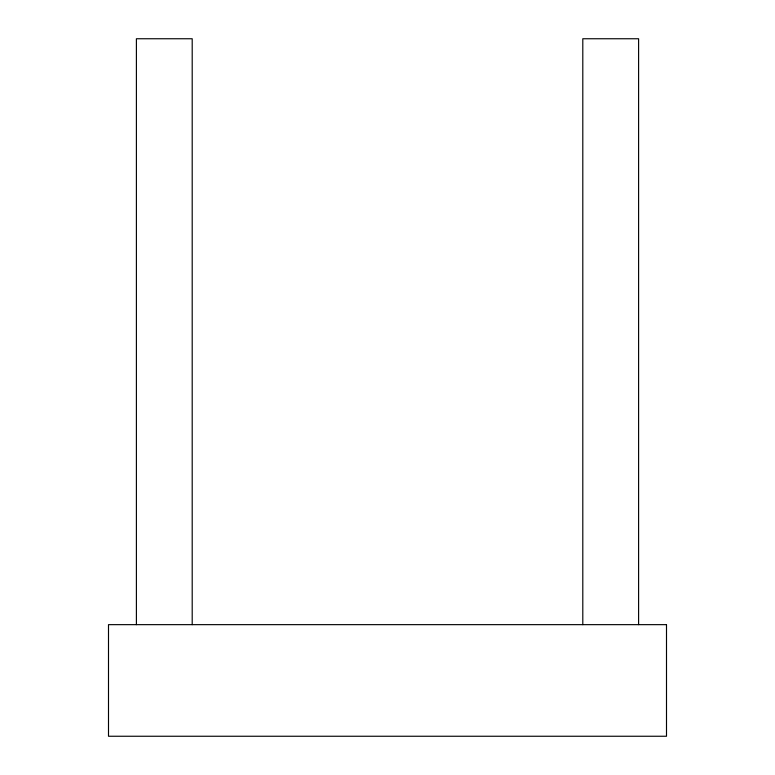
<?xml version="1.0" encoding="UTF-8"?>
<svg xmlns="http://www.w3.org/2000/svg" width="775" height="775" viewBox="0 0 775 775"><rect width="100%" height="100%" fill="white"/><g stroke="black" fill="none" stroke-linecap="round" stroke-linejoin="round"><path stroke-width="1.16" d="M638.6 624.65L638.6 38.75L582.8 38.75L582.8 624.65M192.2 624.65L192.2 38.75L136.4 38.75L136.4 624.65M666.5 624.65L108.5 624.65L108.5 736.25L666.5 736.25L666.5 624.65"/></g></svg>
